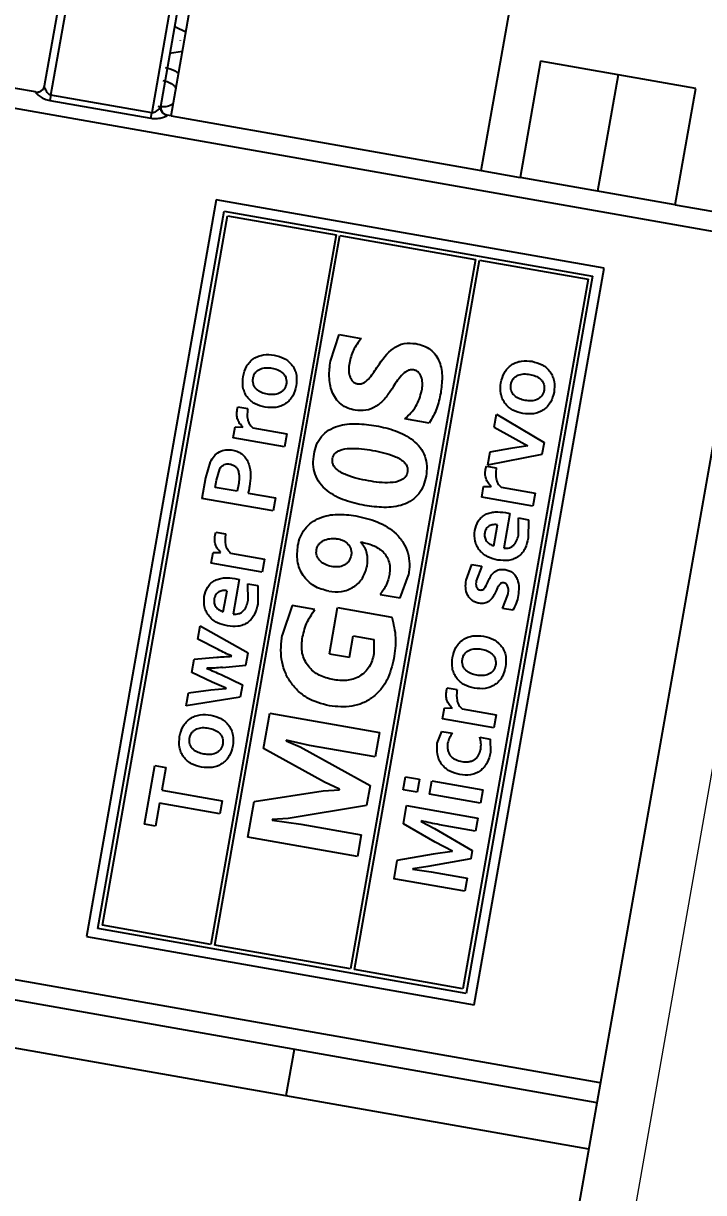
# Model space of a CAD drawing. Header units: millimetres. Extents: x -294 to 2792, y 5 to 1659.
# Drawn here: x 2322.72 to 2340, y 919.92 to 949.62 of the extents above; entities that cross this region are included whole.
import ezdxf

# ---------------------------------------------------------------- set-up
doc = ezdxf.new("R2010")
doc.units = ezdxf.units.MM
doc.layers.get('0').update_dxf_attribs({"lineweight": 18})
doc.styles.get("Standard").update_dxf_attribs({"font": 'txt.shx'})
doc.dimstyles.new('ISO-25', dxfattribs={"dimtxt": 2.5, "dimasz": 2.5, "dimexe": 1.25, "dimexo": 0.625, "dimtad": 1, "dimtxsty": 'Standard', "dimcen": 2.5, "dimdle": 5, "dimadec": 0, "dimazin": 0, "dimtfac": 1, "dimtmove": 0, "dimatfit": 3, "dimfxl": 1, "dimarcsym": 0})

# ---------------------------------------------------------------- blocks, each defined once
blk = doc.blocks.new('*X11')
for points in [[(2253.221, 1111.43), (2254.388, 1111.224), (2254.422, 1114.829)], [(2188.224, 742.813), (2189.391, 742.607), (2188.19, 739.208)]]:
    blk.add_hatch(color=0).paths.add_polyline_path(points, flags=0)
at = {"color": 0, "lineweight": -2}
for p, q in [((2368.147, 1094.776), (2253.437, 1115.003)), ((2253.804, 1111.327), (2221.935, 930.584)), ((2188.807, 742.71), (2220.677, 923.453)), ((2301.915, 719.156), (2187.205, 739.382))]:
    blk.add_line(p, q, dxfattribs=at)
at = {"color": 0, "insert": (2221.306, 927.019), "char_height": 3.5, "width": 23.5, "attachment_point": 5}
blk.add_mtext('381,42', dxfattribs=at)

msp = doc.modelspace()

# ---------------------------------------------------------------- linework, layer by layer
at = {"color": 1}
msp.add_line((2302.9, 718.98), (2362.099, 1054.718), dxfattribs=at)
at = {"color": 7, "linetype": 'Continuous', "lineweight": 25}
for p, q in [((2347.497, 980.12), (2336.384, 917.092)), ((2334.352, 945.883), (2339.735, 976.412)), ((2326.474, 947.272), (2327.516, 953.181)), ((2323.258, 948.035), (2323.997, 952.227)), ((2323.419, 947.8), (2324.194, 952.192)), ((2326.754, 951.741), (2325.98, 947.349)), ((2326.212, 947.514), (2326.951, 951.706)), ((2326.583, 949.53), (2326.85, 949.403)), ((2326.708, 949.179), (2326.709, 949.184)), ((2326.763, 948.909), (2326.432, 948.855)), ((2335.858, 948.663), (2335.337, 945.709)), ((2339.797, 947.969), (2335.858, 948.663)), ((2323.027, 947.88), (2321.451, 948.157)), ((2337.828, 948.316), (2337.307, 945.362)), ((2323.027, 947.88), (2323.026, 947.874)), ((2323.419, 947.8), (2323.395, 947.662)), ((2325.98, 947.349), (2323.419, 947.8)), ((2339.276, 945.014), (2339.797, 947.969)), ((2321.365, 947.665), (2341.159, 944.175)), ((2323.395, 947.662), (2325.955, 947.211)), ((2325.955, 947.211), (2325.98, 947.349)), ((2326.375, 947.284), (2326.375, 947.289)), ((2326.474, 947.272), (2326.375, 947.289)), ((2326.474, 947.272), (2334.352, 945.883)), ((2334.352, 945.883), (2335.337, 945.709)), ((2339.276, 945.014), (2335.337, 945.709)), ((2327.621, 945.14), (2324.322, 926.429)), ((2337.469, 943.404), (2327.621, 945.14)), ((2324.611, 926.632), (2327.824, 944.851)), ((2327.824, 944.851), (2337.18, 943.201)), ((2339.276, 945.014), (2341.246, 944.667)), ((2324.727, 926.713), (2327.905, 944.735)), ((2327.905, 944.735), (2330.663, 944.248)), ((2330.663, 944.248), (2327.485, 926.226)), ((2327.583, 926.209), (2330.761, 944.231)), ((2330.761, 944.231), (2334.208, 943.623)), ((2334.208, 943.623), (2331.03, 925.601)), ((2331.129, 925.584), (2334.306, 943.606)), ((2334.306, 943.606), (2337.064, 943.12)), ((2334.17, 924.692), (2337.469, 943.404)), ((2337.064, 943.12), (2333.886, 925.098)), ((2337.18, 943.201), (2333.967, 924.982)), ((2330.519, 941.038), (2330.744, 941.717)), ((2330.744, 941.717), (2331.301, 941.619)), ((2328.151, 939.803), (2328.171, 939.885)), ((2328.171, 939.885), (2328.421, 939.841)), ((2328.421, 939.841), (2328.416, 939.814)), ((2333.027, 939.465), (2332.412, 939.573)), ((2334.677, 939.368), (2334.735, 939.699)), ((2334.735, 939.699), (2335.947, 938.976)), ((2328.053, 939.095), (2328.101, 939.369)), ((2328.101, 939.369), (2328.293, 939.368)), ((2328.293, 939.368), (2328.294, 939.373)), ((2328.545, 939.35), (2329.41, 939.197)), ((2329.41, 939.197), (2329.352, 938.866)), ((2334.677, 939.368), (2335.15, 939.102)), ((2329.352, 938.866), (2328.053, 939.095)), ((2335.15, 939.102), (2335.536, 938.893)), ((2335.536, 938.893), (2335.535, 938.887)), ((2335.947, 938.976), (2335.893, 938.667)), ((2334.565, 938.731), (2334.506, 938.4)), ((2335.893, 938.667), (2334.506, 938.4)), ((2335.092, 938.822), (2334.565, 938.731)), ((2327.467, 938.482), (2327.349, 938.081)), ((2327.627, 938.022), (2327.709, 938.304)), ((2334.461, 938.293), (2334.481, 938.375)), ((2334.481, 938.375), (2334.731, 938.331)), ((2334.731, 938.331), (2334.726, 938.304)), ((2327.349, 938.081), (2327.256, 937.554)), ((2327.595, 937.836), (2327.627, 938.022)), ((2328.147, 937.739), (2327.595, 937.836)), ((2328.184, 937.901), (2328.147, 937.739)), ((2328.428, 937.689), (2329.123, 937.567)), ((2334.363, 937.585), (2334.411, 937.86)), ((2334.411, 937.86), (2334.603, 937.858)), ((2334.603, 937.858), (2334.604, 937.863)), ((2334.854, 937.84), (2335.72, 937.687)), ((2335.72, 937.687), (2335.662, 937.356)), ((2329.064, 937.236), (2327.256, 937.554)), ((2329.123, 937.567), (2329.064, 937.236)), ((2335.662, 937.356), (2334.363, 937.585)), ((2335.077, 937.17), (2334.922, 936.29)), ((2334.962, 937.195), (2335.077, 937.17)), ((2334.67, 936.349), (2334.764, 936.884)), ((2335.294, 937.059), (2335.55, 937.014)), ((2335.3, 936.648), (2335.294, 937.059)), ((2335.55, 937.014), (2335.545, 936.547)), ((2327.59, 936.619), (2327.609, 936.701)), ((2327.609, 936.701), (2327.859, 936.657)), ((2327.859, 936.657), (2327.855, 936.63)), ((2327.491, 935.911), (2327.54, 936.185)), ((2327.54, 936.185), (2327.732, 936.184)), ((2327.732, 936.184), (2327.733, 936.189)), ((2331.293, 936.437), (2331.299, 936.448)), ((2328.79, 935.682), (2327.491, 935.911)), ((2327.983, 936.166), (2328.849, 936.013)), ((2328.849, 936.013), (2328.79, 935.682)), ((2333.964, 935.475), (2334.108, 935.876)), ((2334.108, 935.876), (2334.368, 935.83)), ((2332.289, 935.028), (2332.505, 935.606)), ((2334.368, 935.83), (2334.224, 935.457)), ((2328.206, 935.496), (2328.051, 934.615)), ((2328.091, 935.52), (2328.206, 935.496)), ((2328.423, 935.385), (2328.678, 935.34)), ((2328.429, 934.974), (2328.423, 935.385)), ((2328.678, 935.34), (2328.674, 934.872)), ((2327.799, 934.675), (2327.893, 935.21)), ((2331.781, 935.117), (2332.289, 935.028)), ((2334.889, 934.761), (2335.029, 935.106)), ((2329.548, 934.832), (2329.292, 934.08)), ((2330.124, 934.73), (2329.548, 934.832)), ((2330.492, 933.608), (2330.699, 934.78)), ((2330.699, 934.78), (2332.078, 934.536)), ((2335.15, 934.715), (2334.889, 934.761)), ((2327.151, 933.98), (2327.21, 934.316)), ((2327.21, 934.316), (2328.429, 933.631)), ((2327.665, 933.716), (2327.151, 933.98)), ((2331.005, 933.518), (2331.101, 934.067)), ((2331.101, 934.067), (2331.625, 933.974)), ((2331.625, 933.974), (2331.624, 933.607)), ((2327.061, 933.468), (2327.631, 933.518)), ((2328.013, 933.544), (2328.013, 933.549)), ((2328.374, 933.318), (2328.429, 933.631)), ((2330.492, 933.608), (2331.005, 933.518)), ((2327.001, 933.132), (2327.061, 933.468)), ((2327.384, 933.239), (2327.383, 933.234)), ((2327.776, 933.261), (2328.374, 933.318)), ((2327.519, 932.887), (2327.001, 933.132)), ((2327.744, 933.079), (2328.286, 932.821)), ((2326.852, 932.282), (2326.911, 932.618)), ((2326.911, 932.618), (2327.484, 932.689)), ((2327.484, 932.689), (2327.869, 932.727)), ((2327.869, 932.732), (2327.519, 932.887)), ((2327.869, 932.727), (2327.869, 932.732)), ((2328.286, 932.821), (2328.231, 932.508)), ((2333.469, 932.664), (2333.488, 932.746)), ((2333.488, 932.746), (2333.738, 932.702)), ((2333.738, 932.702), (2333.733, 932.675)), ((2328.231, 932.508), (2326.852, 932.282)), ((2328.822, 931.204), (2328.981, 932.101)), ((2328.981, 932.101), (2331.763, 931.61)), ((2333.37, 931.956), (2333.418, 932.231)), ((2333.418, 932.231), (2333.611, 932.229)), ((2333.611, 932.229), (2333.611, 932.234)), ((2333.862, 932.211), (2334.727, 932.058)), ((2334.727, 932.058), (2334.669, 931.727)), ((2334.669, 931.727), (2333.37, 931.956)), ((2331.763, 931.61), (2331.653, 930.988)), ((2333.234, 931.334), (2333.35, 931.637)), ((2333.35, 931.637), (2333.621, 931.59)), ((2334.312, 931.489), (2334.579, 931.441)), ((2334.579, 931.441), (2334.584, 931.098)), ((2330.368, 930.348), (2328.822, 931.204)), ((2329.397, 931.41), (2329.394, 931.394)), ((2329.394, 931.394), (2329.747, 931.242)), ((2329.988, 931.281), (2329.397, 931.41)), ((2329.747, 931.242), (2331.525, 930.26)), ((2331.653, 930.988), (2329.988, 931.281)), ((2325.797, 929.282), (2326.06, 930.772)), ((2326.06, 930.772), (2326.34, 930.723)), ((2326.34, 930.723), (2326.238, 930.144)), ((2330.75, 930.167), (2330.368, 930.348)), ((2331.525, 930.26), (2331.435, 929.75)), ((2332.369, 930.154), (2332.428, 930.486)), ((2332.428, 930.486), (2332.784, 930.423)), ((2332.784, 930.423), (2332.726, 930.091)), ((2333.033, 930.046), (2333.092, 930.377)), ((2333.092, 930.377), (2334.391, 930.148)), ((2326.238, 930.144), (2327.766, 929.874)), ((2328.584, 929.853), (2330.333, 930.127)), ((2330.333, 930.127), (2330.748, 930.156)), ((2330.748, 930.156), (2330.75, 930.167)), ((2332.726, 930.091), (2332.369, 930.154)), ((2334.332, 929.816), (2333.033, 930.046)), ((2334.391, 930.148), (2334.332, 929.816)), ((2326.18, 929.813), (2326.077, 929.232)), ((2327.708, 929.543), (2326.18, 929.813)), ((2327.766, 929.874), (2327.708, 929.543)), ((2328.425, 928.952), (2328.584, 929.853)), ((2331.435, 929.75), (2329.446, 929.42)), ((2332.374, 929.287), (2332.456, 929.753)), ((2332.456, 929.753), (2334.265, 929.434)), ((2329.043, 929.402), (2329.04, 929.385)), ((2329.04, 929.385), (2329.766, 929.282)), ((2329.446, 929.42), (2329.043, 929.402)), ((2332.825, 929.363), (2332.823, 929.351)), ((2332.823, 929.351), (2333.164, 929.168)), ((2334.265, 929.434), (2334.206, 929.103)), ((2326.077, 929.232), (2325.797, 929.282)), ((2329.766, 929.282), (2331.304, 929.011)), ((2333.184, 928.821), (2332.374, 929.287)), ((2333.164, 929.168), (2334.12, 928.612)), ((2334.206, 929.103), (2333.29, 929.265)), ((2331.208, 928.462), (2328.425, 928.952)), ((2331.304, 929.011), (2331.208, 928.462)), ((2333.616, 928.593), (2333.184, 928.821)), ((2333.126, 928.519), (2332.21, 928.358)), ((2333.615, 928.585), (2333.126, 928.519)), ((2333.615, 928.585), (2333.616, 928.593)), ((2334.12, 928.612), (2334.082, 928.398)), ((2332.21, 928.358), (2332.128, 927.894)), ((2332.994, 928.202), (2332.61, 928.146)), ((2334.082, 928.398), (2332.994, 928.202)), ((2333.937, 927.575), (2332.128, 927.894)), ((2332.61, 928.146), (2332.608, 928.134)), ((2332.608, 928.134), (2333.078, 928.068)), ((2333.078, 928.068), (2333.995, 927.906)), ((2333.995, 927.906), (2333.937, 927.575)), ((2327.485, 926.226), (2324.727, 926.713)), ((2324.322, 926.429), (2334.17, 924.692)), ((2333.967, 924.982), (2324.611, 926.632)), ((2337.374, 922.706), (2317.579, 926.196)), ((2331.03, 925.601), (2327.583, 926.209)), ((2333.886, 925.098), (2331.129, 925.584)), ((2322.416, 924.835), (2337.287, 922.213)), ((2322.306, 923.636), (2337.078, 921.032)), ((2329.397, 922.386), (2329.605, 923.568))]:
    msp.add_line(p, q, dxfattribs=at)
for centre, radius, start, end in [((2323.062, 948.07), 0.199, 259.7062, 349.7031), ((2323.062, 948.076), 0.2, 260, 350), ((2326.41, 947.486), 0.2, 170, 260)]:
    msp.add_arc(centre, radius, start, end, dxfattribs=at)
for points, knots in [([(2326.32, 948.503), (2326.409, 948.482), (2326.534, 948.452), (2326.635, 948.376), (2326.665, 948.354)], [0, 0, 0, 0, 0.2697786, 0.3796436, 0.3796436, 0.3796436, 0.3796436]), ([(2326.261, 948.172), (2326.311, 948.161), (2326.411, 948.138), (2326.52, 948.069), (2326.578, 948.004), (2326.592, 947.972), (2326.596, 947.963)], [0, 0, 0, 0, 0.1528585, 0.3052826, 0.3817071, 0.4097056, 0.4097056, 0.4097056, 0.4097056]), ([(2323.026, 947.874), (2323.028, 947.87), (2323.03, 947.861), (2323.068, 947.823), (2323.143, 947.766), (2323.258, 947.698), (2323.349, 947.674), (2323.395, 947.662)], [0, 0, 0, 0, 0.0522942, 0.108825, 0.2172698, 0.3258695, 0.434475, 0.434475, 0.434475, 0.434475]), ([(2323.419, 947.8), (2323.413, 947.802), (2323.399, 947.805), (2323.371, 947.82), (2323.331, 947.858), (2323.293, 947.922), (2323.269, 947.98), (2323.257, 948.018), (2323.257, 948.03), (2323.258, 948.035)], [0, 0, 0, 0, 0.016048, 0.0335948, 0.0750748, 0.1498394, 0.2244737, 0.2645572, 0.2994121, 0.2994121, 0.2994121, 0.2994121]), ([(2326.212, 947.514), (2326.21, 947.509), (2326.206, 947.498), (2326.183, 947.467), (2326.14, 947.42), (2326.083, 947.373), (2326.032, 947.351), (2326.001, 947.346), (2325.986, 947.348), (2325.98, 947.349)], [0, 0, 0, 0, 0.0348094, 0.0748166, 0.1495201, 0.2241952, 0.2657673, 0.283343, 0.2994106, 0.2994106, 0.2994106, 0.2994106]), ([(2326.531, 947.593), (2326.524, 947.587), (2326.501, 947.561), (2326.424, 947.52), (2326.297, 947.491), (2326.196, 947.504), (2326.145, 947.51)], [0, 0, 0, 0, 0.0275355, 0.1042855, 0.2571295, 0.4104851, 0.4104851, 0.4104851, 0.4104851]), ([(2326.375, 947.284), (2326.35, 947.291), (2326.313, 947.302), (2326.271, 947.334), (2326.244, 947.365), (2326.224, 947.401), (2326.208, 947.45), (2326.21, 947.489), (2326.212, 947.514)], [0, 0, 0, 0, 0.0746881, 0.1148941, 0.1559532, 0.1970124, 0.2372183, 0.3119065, 0.3119065, 0.3119065, 0.3119065]), ([(2325.955, 947.211), (2326.002, 947.206), (2326.096, 947.197), (2326.227, 947.222), (2326.317, 947.251), (2326.366, 947.273), (2326.372, 947.28), (2326.375, 947.284)], [0, 0, 0, 0, 0.1087353, 0.2172717, 0.3254804, 0.3821118, 0.4344729, 0.4344729, 0.4344729, 0.4344729]), ([(2331.301, 941.619), (2331.229, 941.524), (2331.085, 941.334), (2331.029, 941.103), (2331, 940.987)], [0, 0, 0, 0, 0.35324, 0.706964, 0.706964, 0.706964, 0.706964]), ([(2331.724, 940.914), (2331.84, 941.083), (2331.985, 941.293), (2332.246, 941.448), (2332.439, 941.511), (2332.591, 941.496), (2332.692, 941.487)], [0, 0, 0, 0, 0.602084, 0.753316, 0.904491, 1.205554, 1.205554, 1.205554, 1.205554]), ([(2332.692, 941.487), (2332.757, 941.472), (2332.886, 941.443), (2333.062, 941.344), (2333.2, 941.199), (2333.325, 940.963), (2333.373, 940.627), (2333.338, 940.365), (2333.321, 940.234)], [0, 0, 0, 0, 0.198854, 0.397387, 0.595964, 0.794609, 1.190773, 1.588431, 1.588431, 1.588431, 1.588431]), ([(2328.301, 940.652), (2328.324, 940.74), (2328.358, 940.873), (2328.466, 941.02), (2328.569, 941.11), (2328.69, 941.172), (2328.867, 941.218), (2329.003, 941.205), (2329.093, 941.196)], [0, 0, 0, 0, 0.270431, 0.406082, 0.541651, 0.677287, 0.812969, 1.083544, 1.083544, 1.083544, 1.083544]), ([(2329.093, 941.196), (2329.181, 941.174), (2329.313, 941.14), (2329.462, 941.036), (2329.555, 940.936), (2329.621, 940.817), (2329.673, 940.643), (2329.66, 940.507), (2329.652, 940.416)], [0, 0, 0, 0, 0.269722, 0.405, 0.540246, 0.675458, 0.810714, 1.080291, 1.080291, 1.080291, 1.080291]), ([(2331.146, 939.797), (2331.082, 939.811), (2330.954, 939.84), (2330.784, 939.943), (2330.649, 940.088), (2330.527, 940.32), (2330.471, 940.649), (2330.503, 940.908), (2330.519, 941.038)], [0, 0, 0, 0, 0.196, 0.391697, 0.587967, 0.783281, 1.173949, 1.565789, 1.565789, 1.565789, 1.565789]), ([(2331, 940.987), (2330.993, 940.935), (2330.979, 940.832), (2330.993, 940.699), (2331.03, 940.6), (2331.075, 940.535), (2331.135, 940.485), (2331.185, 940.472), (2331.21, 940.465)], [0, 0, 0, 0, 0.1563113, 0.3124878, 0.3955248, 0.4716534, 0.5473208, 0.6247282, 0.6247282, 0.6247282, 0.6247282]), ([(2334.849, 940.492), (2334.872, 940.581), (2334.906, 940.713), (2335.014, 940.86), (2335.116, 940.95), (2335.238, 941.013), (2335.414, 941.059), (2335.55, 941.046), (2335.641, 941.037)], [0, 0, 0, 0, 0.270431, 0.406082, 0.541651, 0.677287, 0.812969, 1.083544, 1.083544, 1.083544, 1.083544]), ([(2335.641, 941.037), (2335.729, 941.014), (2335.861, 940.98), (2336.01, 940.876), (2336.102, 940.776), (2336.168, 940.657), (2336.221, 940.483), (2336.208, 940.347), (2336.199, 940.257)], [0, 0, 0, 0, 0.269722, 0.405, 0.540246, 0.675458, 0.810714, 1.080291, 1.080291, 1.080291, 1.080291]), ([(2328.86, 939.872), (2328.772, 939.894), (2328.64, 939.928), (2328.491, 940.032), (2328.398, 940.132), (2328.333, 940.251), (2328.28, 940.426), (2328.293, 940.561), (2328.301, 940.652)], [0, 0, 0, 0, 0.269684, 0.404942, 0.540152, 0.675313, 0.810525, 1.080058, 1.080058, 1.080058, 1.080058]), ([(2328.556, 940.607), (2328.562, 940.632), (2328.574, 940.683), (2328.612, 940.75), (2328.666, 940.805), (2328.754, 940.857), (2328.882, 940.884), (2328.984, 940.872), (2329.035, 940.865)], [0, 0, 0, 0, 0.0777616, 0.1548802, 0.2297513, 0.3068466, 0.4598468, 0.61326, 0.61326, 0.61326, 0.61326]), ([(2329.035, 940.865), (2329.084, 940.854), (2329.184, 940.831), (2329.295, 940.762), (2329.36, 940.683), (2329.393, 940.613), (2329.403, 940.55), (2329.403, 940.499), (2329.399, 940.474), (2329.397, 940.461)], [0, 0, 0, 0, 0.1528106, 0.305187, 0.3815876, 0.4579511, 0.5343376, 0.5726266, 0.6109076, 0.6109076, 0.6109076, 0.6109076]), ([(2331.21, 940.465), (2331.24, 940.462), (2331.301, 940.458), (2331.411, 940.512), (2331.519, 940.618), (2331.626, 940.763), (2331.691, 940.864), (2331.724, 940.914)], [0, 0, 0, 0, 0.0896216, 0.1793986, 0.3591689, 0.5393951, 0.7196884, 0.7196884, 0.7196884, 0.7196884]), ([(2332.632, 940.818), (2332.598, 940.82), (2332.529, 940.824), (2332.404, 940.761), (2332.238, 940.588), (2332.13, 940.415), (2332.058, 940.299)], [0, 0, 0, 0, 0.1015201, 0.2033243, 0.4069379, 0.8154477, 0.8154477, 0.8154477, 0.8154477]), ([(2332.841, 940.292), (2332.848, 940.345), (2332.863, 940.449), (2332.85, 940.583), (2332.815, 940.682), (2332.771, 940.748), (2332.709, 940.797), (2332.658, 940.811), (2332.632, 940.818)], [0, 0, 0, 0, 0.1604772, 0.3152792, 0.3987704, 0.4728497, 0.5516295, 0.6304668, 0.6304668, 0.6304668, 0.6304668]), ([(2335.104, 940.447), (2335.11, 940.473), (2335.122, 940.523), (2335.16, 940.591), (2335.213, 940.646), (2335.302, 940.697), (2335.43, 940.725), (2335.532, 940.712), (2335.583, 940.706)], [0, 0, 0, 0, 0.0777616, 0.1548802, 0.2297513, 0.3068466, 0.4598468, 0.61326, 0.61326, 0.61326, 0.61326]), ([(2335.583, 940.706), (2335.632, 940.694), (2335.732, 940.672), (2335.843, 940.603), (2335.908, 940.524), (2335.941, 940.454), (2335.951, 940.39), (2335.95, 940.339), (2335.947, 940.314), (2335.945, 940.302)], [0, 0, 0, 0, 0.1528106, 0.305187, 0.3815876, 0.4579511, 0.5343376, 0.5726266, 0.6109076, 0.6109076, 0.6109076, 0.6109076]), ([(2328.918, 940.203), (2328.868, 940.214), (2328.769, 940.237), (2328.658, 940.306), (2328.592, 940.385), (2328.56, 940.455), (2328.547, 940.53), (2328.553, 940.581), (2328.556, 940.607)], [0, 0, 0, 0, 0.1528706, 0.3053126, 0.3830094, 0.4572197, 0.5339256, 0.611022, 0.611022, 0.611022, 0.611022]), ([(2329.652, 940.416), (2329.629, 940.328), (2329.595, 940.195), (2329.487, 940.048), (2329.385, 939.959), (2329.263, 939.897), (2329.087, 939.849), (2328.95, 939.863), (2328.86, 939.872)], [0, 0, 0, 0, 0.270552, 0.406236, 0.541887, 0.675317, 0.813311, 1.083994, 1.083994, 1.083994, 1.083994]), ([(2329.397, 940.461), (2329.391, 940.436), (2329.379, 940.386), (2329.341, 940.319), (2329.287, 940.264), (2329.198, 940.211), (2329.07, 940.184), (2328.969, 940.197), (2328.918, 940.203)], [0, 0, 0, 0, 0.0768386, 0.1531821, 0.229784, 0.306513, 0.4593152, 0.6126288, 0.6126288, 0.6126288, 0.6126288]), ([(2335.407, 939.712), (2335.319, 939.735), (2335.188, 939.769), (2335.039, 939.873), (2334.946, 939.973), (2334.88, 940.092), (2334.828, 940.266), (2334.84, 940.402), (2334.849, 940.492)], [0, 0, 0, 0, 0.269684, 0.404942, 0.540152, 0.675313, 0.810525, 1.080058, 1.080058, 1.080058, 1.080058]), ([(2335.466, 940.043), (2335.416, 940.055), (2335.317, 940.077), (2335.205, 940.147), (2335.14, 940.225), (2335.108, 940.295), (2335.095, 940.371), (2335.101, 940.422), (2335.104, 940.447)], [0, 0, 0, 0, 0.1528706, 0.3053126, 0.3830094, 0.4572197, 0.5339256, 0.611022, 0.611022, 0.611022, 0.611022]), ([(2332.058, 940.299), (2332.005, 940.223), (2331.899, 940.07), (2331.69, 939.883), (2331.425, 939.771), (2331.239, 939.788), (2331.146, 939.797)], [0, 0, 0, 0, 0.278975, 0.55747, 0.834976, 1.112795, 1.112795, 1.112795, 1.112795]), ([(2332.412, 939.573), (2332.516, 939.674), (2332.724, 939.875), (2332.802, 940.153), (2332.841, 940.292)], [0, 0, 0, 0, 0.4262285, 0.8522961, 0.8522961, 0.8522961, 0.8522961]), ([(2333.321, 940.234), (2333.293, 940.097), (2333.238, 939.825), (2333.097, 939.585), (2333.027, 939.465)], [0, 0, 0, 0, 0.4151212, 0.8292067, 0.8292067, 0.8292067, 0.8292067]), ([(2336.199, 940.257), (2336.177, 940.168), (2336.143, 940.036), (2336.035, 939.889), (2335.933, 939.799), (2335.811, 939.737), (2335.635, 939.689), (2335.498, 939.703), (2335.407, 939.712)], [0, 0, 0, 0, 0.270552, 0.406236, 0.541887, 0.675317, 0.813311, 1.083994, 1.083994, 1.083994, 1.083994]), ([(2335.945, 940.302), (2335.939, 940.277), (2335.927, 940.227), (2335.889, 940.16), (2335.834, 940.104), (2335.746, 940.052), (2335.618, 940.024), (2335.517, 940.037), (2335.466, 940.043)], [0, 0, 0, 0, 0.0768386, 0.1531821, 0.229784, 0.306513, 0.4593152, 0.6126288, 0.6126288, 0.6126288, 0.6126288]), ([(2328.294, 939.373), (2328.266, 939.401), (2328.209, 939.456), (2328.157, 939.566), (2328.141, 939.664), (2328.143, 939.744), (2328.148, 939.783), (2328.151, 939.803)], [0, 0, 0, 0, 0.1188701, 0.2377572, 0.3565915, 0.4161468, 0.4757364, 0.4757364, 0.4757364, 0.4757364]), ([(2328.416, 939.814), (2328.408, 939.729), (2328.397, 939.603), (2328.456, 939.44), (2328.515, 939.38), (2328.545, 939.35)], [0, 0, 0, 0, 0.2517345, 0.3779555, 0.5041375, 0.5041375, 0.5041375, 0.5041375]), ([(2330.103, 938.68), (2330.121, 938.761), (2330.158, 938.921), (2330.285, 939.134), (2330.472, 939.299), (2330.776, 939.431), (2331.194, 939.47), (2331.519, 939.423), (2331.681, 939.4)], [0, 0, 0, 0, 0.246424, 0.492535, 0.729627, 0.984625, 1.476323, 1.969436, 1.969436, 1.969436, 1.969436]), ([(2331.681, 939.4), (2331.847, 939.365), (2332.178, 939.294), (2332.563, 939.095), (2332.805, 938.854), (2332.929, 938.629), (2332.979, 938.376), (2332.959, 938.207), (2332.949, 938.123)], [0, 0, 0, 0, 0.509132, 1.016722, 1.273591, 1.525174, 1.77926, 2.033679, 2.033679, 2.033679, 2.033679]), ([(2335.535, 938.887), (2335.461, 938.878), (2335.313, 938.859), (2335.165, 938.834), (2335.092, 938.822)], [0, 0, 0, 0, 0.2239314, 0.4478633, 0.4478633, 0.4478633, 0.4478633]), ([(2327.467, 938.482), (2327.497, 938.532), (2327.556, 938.633), (2327.694, 938.746), (2327.865, 938.802), (2327.981, 938.789), (2328.039, 938.782)], [0, 0, 0, 0, 0.1749183, 0.3494545, 0.523729, 0.6985258, 0.6985258, 0.6985258, 0.6985258]), ([(2328.039, 938.782), (2328.086, 938.771), (2328.179, 938.748), (2328.3, 938.668), (2328.392, 938.557), (2328.47, 938.382), (2328.504, 938.142), (2328.478, 937.954), (2328.465, 937.859)], [0, 0, 0, 0, 0.142845, 0.285566, 0.428289, 0.571167, 0.856349, 1.142247, 1.142247, 1.142247, 1.142247]), ([(2331.39, 937.375), (2331.221, 937.412), (2330.883, 937.484), (2330.49, 937.684), (2330.245, 937.932), (2330.12, 938.163), (2330.072, 938.422), (2330.093, 938.594), (2330.103, 938.68)], [0, 0, 0, 0, 0.519445, 1.03732, 1.296806, 1.556045, 1.81536, 2.07496, 2.07496, 2.07496, 2.07496]), ([(2331.485, 938), (2331.293, 938.039), (2331.005, 938.097), (2330.715, 938.249), (2330.618, 938.36), (2330.583, 938.425), (2330.566, 938.497), (2330.572, 938.546), (2330.574, 938.57)], [0, 0, 0, 0, 0.587884, 0.880844, 0.957738, 1.02796, 1.10147, 1.174986, 1.174986, 1.174986, 1.174986]), ([(2330.574, 938.57), (2330.58, 938.593), (2330.591, 938.639), (2330.632, 938.698), (2330.686, 938.744), (2330.813, 938.808), (2331.126, 938.846), (2331.405, 938.803), (2331.592, 938.774)], [0, 0, 0, 0, 0.070731, 0.141559, 0.209553, 0.283306, 0.565646, 1.132182, 1.132182, 1.132182, 1.132182]), ([(2331.592, 938.774), (2331.777, 938.737), (2332.056, 938.681), (2332.337, 938.537), (2332.432, 938.43), (2332.467, 938.368), (2332.484, 938.298), (2332.479, 938.25), (2332.476, 938.227)], [0, 0, 0, 0, 0.568986, 0.852575, 0.924772, 0.994896, 1.065993, 1.137174, 1.137174, 1.137174, 1.137174]), ([(2327.709, 938.304), (2327.723, 938.326), (2327.751, 938.37), (2327.815, 938.417), (2327.892, 938.435), (2327.943, 938.43), (2327.969, 938.427)], [0, 0, 0, 0, 0.0774904, 0.1547061, 0.2320394, 0.3094952, 0.3094952, 0.3094952, 0.3094952]), ([(2327.969, 938.427), (2327.995, 938.42), (2328.047, 938.408), (2328.115, 938.364), (2328.164, 938.299), (2328.199, 938.197), (2328.208, 938.06), (2328.192, 937.954), (2328.184, 937.901)], [0, 0, 0, 0, 0.0804072, 0.1606957, 0.2355778, 0.3213855, 0.48206, 0.6430921, 0.6430921, 0.6430921, 0.6430921]), ([(2334.604, 937.863), (2334.576, 937.891), (2334.519, 937.947), (2334.467, 938.056), (2334.45, 938.155), (2334.452, 938.234), (2334.458, 938.273), (2334.461, 938.293)], [0, 0, 0, 0, 0.1188701, 0.2377572, 0.3565915, 0.4161468, 0.4757364, 0.4757364, 0.4757364, 0.4757364]), ([(2334.726, 938.304), (2334.718, 938.22), (2334.706, 938.093), (2334.765, 937.931), (2334.825, 937.87), (2334.854, 937.84)], [0, 0, 0, 0, 0.2517345, 0.3779555, 0.5041375, 0.5041375, 0.5041375, 0.5041375]), ([(2332.949, 938.123), (2332.931, 938.043), (2332.894, 937.882), (2332.774, 937.666), (2332.593, 937.495), (2332.294, 937.353), (2331.876, 937.307), (2331.552, 937.352), (2331.39, 937.375)], [0, 0, 0, 0, 0.246109, 0.491917, 0.731065, 0.983356, 1.474141, 1.966567, 1.966567, 1.966567, 1.966567]), ([(2332.476, 938.227), (2332.471, 938.204), (2332.461, 938.158), (2332.423, 938.099), (2332.373, 938.05), (2332.252, 937.978), (2331.944, 937.931), (2331.669, 937.972), (2331.485, 938)], [0, 0, 0, 0, 0.069857, 0.139729, 0.207383, 0.279483, 0.557649, 1.116175, 1.116175, 1.116175, 1.116175]), ([(2328.465, 937.859), (2328.462, 937.84), (2328.456, 937.812), (2328.446, 937.755), (2328.436, 937.717), (2328.428, 937.689)], [0, 0, 0, 0, 0.0578655, 0.0869981, 0.1739879, 0.1739879, 0.1739879, 0.1739879]), ([(2329.693, 936.356), (2329.711, 936.432), (2329.746, 936.584), (2329.866, 936.787), (2330.035, 936.951), (2330.308, 937.102), (2330.699, 937.174), (2331.007, 937.134), (2331.161, 937.114)], [0, 0, 0, 0, 0.233021, 0.46582, 0.698554, 0.931465, 1.395963, 1.861837, 1.861837, 1.861837, 1.861837]), ([(2331.161, 937.114), (2331.347, 937.072), (2331.717, 936.988), (2332.135, 936.734), (2332.378, 936.438), (2332.494, 936.174), (2332.54, 935.89), (2332.517, 935.701), (2332.505, 935.606)], [0, 0, 0, 0, 0.570746, 1.139526, 1.427282, 1.710134, 1.995412, 2.280954, 2.280954, 2.280954, 2.280954]), ([(2334.187, 936.736), (2334.208, 936.82), (2334.241, 936.945), (2334.352, 937.078), (2334.456, 937.151), (2334.577, 937.196), (2334.747, 937.222), (2334.877, 937.206), (2334.962, 937.195)], [0, 0, 0, 0, 0.255389, 0.382861, 0.511633, 0.633674, 0.768183, 1.024471, 1.024471, 1.024471, 1.024471]), ([(2334.764, 936.884), (2334.728, 936.888), (2334.657, 936.895), (2334.568, 936.867), (2334.51, 936.824), (2334.475, 936.783), (2334.455, 936.742), (2334.444, 936.707), (2334.441, 936.69), (2334.439, 936.681)], [0, 0, 0, 0, 0.1077429, 0.215231, 0.2679599, 0.3232258, 0.377152, 0.4041535, 0.4311761, 0.4311761, 0.4311761, 0.4311761]), ([(2327.733, 936.189), (2327.704, 936.217), (2327.647, 936.272), (2327.596, 936.382), (2327.579, 936.48), (2327.581, 936.56), (2327.587, 936.599), (2327.59, 936.619)], [0, 0, 0, 0, 0.1188701, 0.2377572, 0.3565915, 0.4161468, 0.4757364, 0.4757364, 0.4757364, 0.4757364]), ([(2327.855, 936.63), (2327.847, 936.545), (2327.835, 936.419), (2327.894, 936.256), (2327.954, 936.196), (2327.983, 936.166)], [0, 0, 0, 0, 0.2517345, 0.3779555, 0.5041375, 0.5041375, 0.5041375, 0.5041375]), ([(2330.166, 936.253), (2330.173, 936.281), (2330.187, 936.336), (2330.237, 936.407), (2330.302, 936.463), (2330.404, 936.516), (2330.519, 936.537), (2330.634, 936.538), (2330.69, 936.53), (2330.719, 936.526)], [0, 0, 0, 0, 0.0856054, 0.1712233, 0.254781, 0.3426471, 0.5139095, 0.5997046, 0.6856051, 0.6856051, 0.6856051, 0.6856051]), ([(2330.719, 936.526), (2330.767, 936.513), (2330.862, 936.489), (2330.961, 936.408), (2331.017, 936.327), (2331.044, 936.258), (2331.053, 936.197), (2331.052, 936.148), (2331.049, 936.123), (2331.047, 936.111)], [0, 0, 0, 0, 0.1473872, 0.2945828, 0.3693112, 0.4424135, 0.5162158, 0.5531712, 0.5901318, 0.5901318, 0.5901318, 0.5901318]), ([(2334.773, 935.99), (2334.686, 936.01), (2334.555, 936.041), (2334.405, 936.139), (2334.308, 936.231), (2334.235, 936.344), (2334.172, 936.512), (2334.181, 936.647), (2334.187, 936.736)], [0, 0, 0, 0, 0.266076, 0.399432, 0.532699, 0.665956, 0.799194, 1.064399, 1.064399, 1.064399, 1.064399]), ([(2334.439, 936.681), (2334.436, 936.643), (2334.432, 936.587), (2334.456, 936.516), (2334.494, 936.453), (2334.565, 936.388), (2334.635, 936.362), (2334.67, 936.349)], [0, 0, 0, 0, 0.1109165, 0.166747, 0.222554, 0.3336922, 0.445139, 0.445139, 0.445139, 0.445139]), ([(2335.545, 936.547), (2335.524, 936.458), (2335.492, 936.325), (2335.395, 936.171), (2335.296, 936.076), (2335.175, 936.012), (2334.999, 935.964), (2334.863, 935.979), (2334.773, 935.99)], [0, 0, 0, 0, 0.271003, 0.406661, 0.542248, 0.677862, 0.813564, 1.084244, 1.084244, 1.084244, 1.084244]), ([(2334.922, 936.29), (2334.971, 936.289), (2335.045, 936.289), (2335.134, 936.333), (2335.207, 936.397), (2335.269, 936.506), (2335.29, 936.6), (2335.3, 936.648)], [0, 0, 0, 0, 0.1453472, 0.2182668, 0.2913567, 0.4369398, 0.5831243, 0.5831243, 0.5831243, 0.5831243]), ([(2330.476, 935.196), (2330.348, 935.231), (2330.156, 935.283), (2329.948, 935.446), (2329.821, 935.596), (2329.731, 935.772), (2329.662, 936.027), (2329.681, 936.225), (2329.693, 936.356)], [0, 0, 0, 0, 0.391708, 0.589225, 0.784971, 0.978374, 1.178224, 1.570336, 1.570336, 1.570336, 1.570336]), ([(2330.547, 935.825), (2330.496, 935.838), (2330.392, 935.863), (2330.279, 935.94), (2330.21, 936.023), (2330.175, 936.096), (2330.157, 936.174), (2330.163, 936.227), (2330.166, 936.253)], [0, 0, 0, 0, 0.1595903, 0.3189869, 0.4001673, 0.4806519, 0.558936, 0.6384054, 0.6384054, 0.6384054, 0.6384054]), ([(2331.451, 935.834), (2331.461, 935.943), (2331.477, 936.107), (2331.406, 936.286), (2331.348, 936.377), (2331.311, 936.417), (2331.293, 936.437)], [0, 0, 0, 0, 0.3231695, 0.4854013, 0.566707, 0.6480086, 0.6480086, 0.6480086, 0.6480086]), ([(2331.299, 936.448), (2331.4, 936.425), (2331.601, 936.379), (2331.828, 936.24), (2331.955, 936.076), (2332.017, 935.932), (2332.032, 935.802), (2332.029, 935.699), (2332.021, 935.648), (2332.017, 935.622)], [0, 0, 0, 0, 0.310197, 0.619103, 0.774159, 0.929186, 1.084245, 1.161932, 1.239622, 1.239622, 1.239622, 1.239622]), ([(2331.047, 936.111), (2331.032, 936.058), (2331.01, 935.979), (2330.935, 935.899), (2330.844, 935.839), (2330.709, 935.806), (2330.601, 935.819), (2330.547, 935.825)], [0, 0, 0, 0, 0.1618169, 0.2431715, 0.3244475, 0.486474, 0.6488327, 0.6488327, 0.6488327, 0.6488327]), ([(2330.476, 935.196), (2330.585, 935.186), (2330.802, 935.167), (2331.065, 935.266), (2331.234, 935.402), (2331.376, 935.57), (2331.421, 935.729), (2331.451, 935.834)], [0, 0, 0, 0, 0.325301, 0.650138, 0.812265, 0.976289, 1.301057, 1.301057, 1.301057, 1.301057]), ([(2332.017, 935.622), (2331.996, 935.529), (2331.954, 935.344), (2331.839, 935.193), (2331.781, 935.117)], [0, 0, 0, 0, 0.2824385, 0.5643875, 0.5643875, 0.5643875, 0.5643875]), ([(2334.528, 935.452), (2334.548, 935.496), (2334.588, 935.583), (2334.664, 935.68), (2334.748, 935.729), (2334.84, 935.76), (2334.912, 935.752), (2334.961, 935.746)], [0, 0, 0, 0, 0.1446267, 0.2885942, 0.36077, 0.4329876, 0.5769115, 0.5769115, 0.5769115, 0.5769115]), ([(2334.961, 935.746), (2334.995, 935.739), (2335.062, 935.723), (2335.151, 935.669), (2335.222, 935.592), (2335.286, 935.468), (2335.314, 935.294), (2335.297, 935.157), (2335.288, 935.088)], [0, 0, 0, 0, 0.1036083, 0.2070918, 0.3079374, 0.4141462, 0.6207064, 0.8278705, 0.8278705, 0.8278705, 0.8278705]), ([(2327.315, 935.062), (2327.337, 935.145), (2327.37, 935.27), (2327.48, 935.404), (2327.585, 935.477), (2327.706, 935.521), (2327.876, 935.548), (2328.006, 935.531), (2328.091, 935.52)], [0, 0, 0, 0, 0.255389, 0.382861, 0.511633, 0.633674, 0.768183, 1.024471, 1.024471, 1.024471, 1.024471]), ([(2334.294, 934.892), (2334.263, 934.899), (2334.202, 934.913), (2334.118, 934.959), (2334.05, 935.025), (2333.983, 935.131), (2333.944, 935.287), (2333.958, 935.412), (2333.964, 935.475)], [0, 0, 0, 0, 0.0941449, 0.1881663, 0.2826886, 0.3762889, 0.5620173, 0.7518034, 0.7518034, 0.7518034, 0.7518034]), ([(2334.224, 935.457), (2334.22, 935.434), (2334.214, 935.389), (2334.219, 935.33), (2334.235, 935.287), (2334.255, 935.259), (2334.283, 935.239), (2334.305, 935.233), (2334.316, 935.23)], [0, 0, 0, 0, 0.0685963, 0.1370868, 0.1732627, 0.2056459, 0.2399259, 0.2741796, 0.2741796, 0.2741796, 0.2741796]), ([(2334.316, 935.23), (2334.33, 935.228), (2334.358, 935.225), (2334.397, 935.24), (2334.429, 935.267), (2334.478, 935.335), (2334.506, 935.401), (2334.528, 935.452)], [0, 0, 0, 0, 0.0417063, 0.0833116, 0.1208227, 0.1669317, 0.3340351, 0.3340351, 0.3340351, 0.3340351]), ([(2334.926, 935.411), (2334.912, 935.413), (2334.89, 935.415), (2334.862, 935.405), (2334.825, 935.382), (2334.766, 935.304), (2334.732, 935.224), (2334.709, 935.171)], [0, 0, 0, 0, 0.0436099, 0.0639058, 0.0873879, 0.1744911, 0.3495057, 0.3495057, 0.3495057, 0.3495057]), ([(2335.029, 935.106), (2335.037, 935.166), (2335.047, 935.242), (2335.023, 935.329), (2335.002, 935.368), (2334.969, 935.4), (2334.941, 935.407), (2334.926, 935.411)], [0, 0, 0, 0, 0.1782163, 0.2256844, 0.2699256, 0.3124864, 0.3568608, 0.3568608, 0.3568608, 0.3568608]), ([(2327.902, 934.315), (2327.815, 934.336), (2327.684, 934.367), (2327.534, 934.465), (2327.437, 934.557), (2327.364, 934.67), (2327.301, 934.838), (2327.31, 934.972), (2327.315, 935.062)], [0, 0, 0, 0, 0.266076, 0.399432, 0.532699, 0.665956, 0.799194, 1.064399, 1.064399, 1.064399, 1.064399]), ([(2327.568, 935.006), (2327.565, 934.969), (2327.561, 934.913), (2327.585, 934.842), (2327.623, 934.778), (2327.694, 934.714), (2327.764, 934.688), (2327.799, 934.675)], [0, 0, 0, 0, 0.1109165, 0.166747, 0.222554, 0.3336922, 0.445139, 0.445139, 0.445139, 0.445139]), ([(2327.893, 935.21), (2327.857, 935.213), (2327.786, 935.22), (2327.697, 935.193), (2327.639, 935.15), (2327.604, 935.108), (2327.584, 935.067), (2327.573, 935.033), (2327.57, 935.015), (2327.568, 935.006)], [0, 0, 0, 0, 0.1077429, 0.215231, 0.2679599, 0.3232258, 0.377152, 0.4041535, 0.4311761, 0.4311761, 0.4311761, 0.4311761]), ([(2334.709, 935.171), (2334.689, 935.13), (2334.649, 935.048), (2334.576, 934.956), (2334.496, 934.909), (2334.409, 934.879), (2334.34, 934.887), (2334.294, 934.892)], [0, 0, 0, 0, 0.1375719, 0.2746727, 0.3433299, 0.4120371, 0.5489435, 0.5489435, 0.5489435, 0.5489435]), ([(2335.288, 935.088), (2335.275, 935.022), (2335.248, 934.891), (2335.183, 934.774), (2335.15, 934.715)], [0, 0, 0, 0, 0.2003104, 0.4003316, 0.4003316, 0.4003316, 0.4003316]), ([(2328.674, 934.872), (2328.653, 934.784), (2328.621, 934.651), (2328.524, 934.497), (2328.425, 934.401), (2328.304, 934.337), (2328.128, 934.289), (2327.992, 934.305), (2327.902, 934.315)], [0, 0, 0, 0, 0.271003, 0.406661, 0.542248, 0.677862, 0.813564, 1.084244, 1.084244, 1.084244, 1.084244]), ([(2328.051, 934.615), (2328.1, 934.615), (2328.174, 934.614), (2328.263, 934.658), (2328.336, 934.723), (2328.398, 934.831), (2328.419, 934.926), (2328.429, 934.974)], [0, 0, 0, 0, 0.1453472, 0.2182668, 0.2913567, 0.4369398, 0.5831243, 0.5831243, 0.5831243, 0.5831243]), ([(2329.803, 933.984), (2329.832, 934.119), (2329.89, 934.389), (2330.046, 934.616), (2330.124, 934.73)], [0, 0, 0, 0, 0.4101107, 0.8194283, 0.8194283, 0.8194283, 0.8194283]), ([(2332.078, 934.536), (2332.121, 934.363), (2332.207, 934.016), (2332.156, 933.662), (2332.131, 933.485)], [0, 0, 0, 0, 0.53093, 1.062983, 1.062983, 1.062983, 1.062983]), ([(2330.493, 932.287), (2330.295, 932.339), (2329.998, 932.417), (2329.677, 932.671), (2329.483, 932.906), (2329.344, 933.178), (2329.239, 933.572), (2329.271, 933.877), (2329.292, 934.08)], [0, 0, 0, 0, 0.605035, 0.908703, 1.212392, 1.515373, 1.819817, 2.425677, 2.425677, 2.425677, 2.425677]), ([(2330.581, 932.951), (2330.462, 932.98), (2330.284, 933.024), (2330.081, 933.16), (2329.954, 933.292), (2329.858, 933.448), (2329.776, 933.679), (2329.793, 933.862), (2329.803, 933.984)], [0, 0, 0, 0, 0.363209, 0.545259, 0.727279, 0.909298, 1.091253, 1.453715, 1.453715, 1.453715, 1.453715]), ([(2333.618, 933.513), (2333.641, 933.601), (2333.675, 933.734), (2333.783, 933.881), (2333.886, 933.971), (2334.007, 934.033), (2334.184, 934.079), (2334.32, 934.066), (2334.41, 934.057)], [0, 0, 0, 0, 0.270431, 0.406082, 0.541651, 0.677287, 0.812969, 1.083544, 1.083544, 1.083544, 1.083544]), ([(2334.41, 934.057), (2334.498, 934.035), (2334.63, 934.001), (2334.779, 933.897), (2334.872, 933.797), (2334.938, 933.678), (2334.99, 933.504), (2334.977, 933.368), (2334.969, 933.277)], [0, 0, 0, 0, 0.269722, 0.405, 0.540246, 0.675458, 0.810714, 1.080291, 1.080291, 1.080291, 1.080291]), ([(2327.631, 933.518), (2327.694, 933.524), (2327.821, 933.535), (2327.949, 933.541), (2328.013, 933.544)], [0, 0, 0, 0, 0.1914479, 0.3828973, 0.3828973, 0.3828973, 0.3828973]), ([(2328.013, 933.549), (2327.955, 933.576), (2327.838, 933.629), (2327.723, 933.687), (2327.665, 933.716)], [0, 0, 0, 0, 0.1930369, 0.3860742, 0.3860742, 0.3860742, 0.3860742]), ([(2331.624, 933.607), (2331.594, 933.493), (2331.55, 933.322), (2331.402, 933.139), (2331.263, 933.032), (2331.102, 932.961), (2330.872, 932.916), (2330.697, 932.937), (2330.581, 932.951)], [0, 0, 0, 0, 0.347798, 0.52238, 0.696966, 0.870759, 1.046207, 1.394978, 1.394978, 1.394978, 1.394978]), ([(2334.177, 932.733), (2334.089, 932.756), (2333.957, 932.789), (2333.808, 932.894), (2333.716, 932.994), (2333.65, 933.113), (2333.597, 933.287), (2333.61, 933.423), (2333.618, 933.513)], [0, 0, 0, 0, 0.269684, 0.404942, 0.540152, 0.675313, 0.810525, 1.080058, 1.080058, 1.080058, 1.080058]), ([(2333.873, 933.468), (2333.879, 933.493), (2333.891, 933.544), (2333.929, 933.611), (2333.983, 933.667), (2334.071, 933.718), (2334.2, 933.745), (2334.301, 933.733), (2334.352, 933.726)], [0, 0, 0, 0, 0.0777616, 0.1548802, 0.2297513, 0.3068466, 0.4598468, 0.61326, 0.61326, 0.61326, 0.61326]), ([(2334.352, 933.726), (2334.402, 933.715), (2334.501, 933.692), (2334.612, 933.623), (2334.677, 933.544), (2334.71, 933.475), (2334.72, 933.411), (2334.72, 933.36), (2334.716, 933.335), (2334.714, 933.322)], [0, 0, 0, 0, 0.1528106, 0.305187, 0.3815876, 0.4579511, 0.5343376, 0.5726266, 0.6109076, 0.6109076, 0.6109076, 0.6109076]), ([(2327.383, 933.234), (2327.444, 933.21), (2327.566, 933.162), (2327.684, 933.106), (2327.744, 933.079)], [0, 0, 0, 0, 0.1964443, 0.3928869, 0.3928869, 0.3928869, 0.3928869]), ([(2327.776, 933.261), (2327.711, 933.256), (2327.58, 933.244), (2327.449, 933.241), (2327.384, 933.239)], [0, 0, 0, 0, 0.1964484, 0.3928945, 0.3928945, 0.3928945, 0.3928945]), ([(2332.131, 933.485), (2332.086, 933.297), (2332.017, 933.016), (2331.804, 932.694), (2331.596, 932.494), (2331.345, 932.348), (2330.974, 932.238), (2330.685, 932.267), (2330.493, 932.287)], [0, 0, 0, 0, 0.573828, 0.861369, 1.148816, 1.43388, 1.723673, 2.296872, 2.296872, 2.296872, 2.296872]), ([(2334.235, 933.064), (2334.185, 933.075), (2334.086, 933.098), (2333.975, 933.167), (2333.909, 933.246), (2333.877, 933.316), (2333.864, 933.392), (2333.87, 933.443), (2333.873, 933.468)], [0, 0, 0, 0, 0.1528706, 0.3053126, 0.3830094, 0.4572197, 0.5339256, 0.611022, 0.611022, 0.611022, 0.611022]), ([(2334.969, 933.277), (2334.946, 933.189), (2334.912, 933.056), (2334.804, 932.909), (2334.702, 932.82), (2334.58, 932.758), (2334.404, 932.71), (2334.267, 932.724), (2334.177, 932.733)], [0, 0, 0, 0, 0.270552, 0.406236, 0.541887, 0.675317, 0.813311, 1.083994, 1.083994, 1.083994, 1.083994]), ([(2334.714, 933.322), (2334.708, 933.297), (2334.696, 933.248), (2334.658, 933.18), (2334.604, 933.125), (2334.516, 933.072), (2334.387, 933.045), (2334.286, 933.058), (2334.235, 933.064)], [0, 0, 0, 0, 0.0768386, 0.1531821, 0.229784, 0.306513, 0.4593152, 0.6126288, 0.6126288, 0.6126288, 0.6126288]), ([(2333.611, 932.234), (2333.583, 932.262), (2333.526, 932.317), (2333.474, 932.427), (2333.458, 932.525), (2333.46, 932.605), (2333.466, 932.644), (2333.469, 932.664)], [0, 0, 0, 0, 0.1188701, 0.2377572, 0.3565915, 0.4161468, 0.4757364, 0.4757364, 0.4757364, 0.4757364]), ([(2333.733, 932.675), (2333.725, 932.59), (2333.714, 932.464), (2333.773, 932.301), (2333.832, 932.241), (2333.862, 932.211)], [0, 0, 0, 0, 0.2517345, 0.3779555, 0.5041375, 0.5041375, 0.5041375, 0.5041375]), ([(2326.689, 931.507), (2326.712, 931.596), (2326.746, 931.728), (2326.854, 931.875), (2326.956, 931.965), (2327.078, 932.028), (2327.254, 932.074), (2327.39, 932.061), (2327.481, 932.052)], [0, 0, 0, 0, 0.270431, 0.406082, 0.541651, 0.677287, 0.812969, 1.083544, 1.083544, 1.083544, 1.083544]), ([(2327.481, 932.052), (2327.569, 932.029), (2327.701, 931.995), (2327.85, 931.891), (2327.942, 931.791), (2328.008, 931.672), (2328.061, 931.498), (2328.048, 931.362), (2328.039, 931.272)], [0, 0, 0, 0, 0.269722, 0.405, 0.540246, 0.675458, 0.810714, 1.080291, 1.080291, 1.080291, 1.080291]), ([(2326.943, 931.463), (2326.949, 931.488), (2326.961, 931.538), (2327, 931.606), (2327.053, 931.661), (2327.142, 931.713), (2327.27, 931.74), (2327.372, 931.727), (2327.422, 931.721)], [0, 0, 0, 0, 0.0777616, 0.1548802, 0.2297513, 0.3068466, 0.4598468, 0.61326, 0.61326, 0.61326, 0.61326]), ([(2327.422, 931.721), (2327.472, 931.709), (2327.571, 931.687), (2327.682, 931.618), (2327.748, 931.539), (2327.781, 931.469), (2327.791, 931.406), (2327.79, 931.355), (2327.786, 931.329), (2327.784, 931.317)], [0, 0, 0, 0, 0.1528106, 0.305187, 0.3815876, 0.4579511, 0.5343376, 0.5726266, 0.6109076, 0.6109076, 0.6109076, 0.6109076]), ([(2327.247, 930.727), (2327.159, 930.75), (2327.027, 930.784), (2326.878, 930.888), (2326.786, 930.988), (2326.72, 931.107), (2326.668, 931.281), (2326.68, 931.417), (2326.689, 931.507)], [0, 0, 0, 0, 0.269684, 0.404942, 0.540152, 0.675313, 0.810525, 1.080058, 1.080058, 1.080058, 1.080058]), ([(2327.306, 931.059), (2327.256, 931.07), (2327.156, 931.093), (2327.045, 931.162), (2326.98, 931.24), (2326.948, 931.31), (2326.935, 931.386), (2326.941, 931.437), (2326.943, 931.463)], [0, 0, 0, 0, 0.1528706, 0.3053126, 0.3830094, 0.4572197, 0.5339256, 0.611022, 0.611022, 0.611022, 0.611022]), ([(2333.621, 931.59), (2333.591, 931.551), (2333.533, 931.475), (2333.509, 931.381), (2333.497, 931.334)], [0, 0, 0, 0, 0.1434074, 0.2865436, 0.2865436, 0.2865436, 0.2865436]), ([(2334.337, 931.182), (2334.342, 931.234), (2334.353, 931.338), (2334.326, 931.438), (2334.312, 931.489)], [0, 0, 0, 0, 0.1549172, 0.3101511, 0.3101511, 0.3101511, 0.3101511]), ([(2328.039, 931.272), (2328.017, 931.183), (2327.983, 931.051), (2327.875, 930.904), (2327.772, 930.814), (2327.651, 930.752), (2327.475, 930.704), (2327.338, 930.718), (2327.247, 930.727)], [0, 0, 0, 0, 0.270552, 0.406236, 0.541887, 0.675317, 0.813311, 1.083994, 1.083994, 1.083994, 1.083994]), ([(2327.784, 931.317), (2327.779, 931.292), (2327.767, 931.242), (2327.728, 931.175), (2327.674, 931.12), (2327.586, 931.067), (2327.458, 931.039), (2327.356, 931.052), (2327.306, 931.059)], [0, 0, 0, 0, 0.0768386, 0.1531821, 0.229784, 0.306513, 0.4593152, 0.6126288, 0.6126288, 0.6126288, 0.6126288]), ([(2333.81, 930.539), (2333.72, 930.561), (2333.585, 930.594), (2333.435, 930.703), (2333.34, 930.804), (2333.272, 930.925), (2333.217, 931.103), (2333.227, 931.241), (2333.234, 931.334)], [0, 0, 0, 0, 0.275204, 0.413231, 0.551183, 0.689132, 0.827092, 1.102104, 1.102104, 1.102104, 1.102104]), ([(2333.497, 931.334), (2333.492, 931.278), (2333.485, 931.194), (2333.52, 931.087), (2333.565, 931.017), (2333.627, 930.96), (2333.723, 930.902), (2333.806, 930.884), (2333.861, 930.871)], [0, 0, 0, 0, 0.166602, 0.2501242, 0.3336714, 0.4146381, 0.500939, 0.6679662, 0.6679662, 0.6679662, 0.6679662]), ([(2333.861, 930.871), (2333.914, 930.866), (2333.995, 930.857), (2334.1, 930.881), (2334.174, 930.914), (2334.236, 930.966), (2334.303, 931.051), (2334.323, 931.13), (2334.337, 931.182)], [0, 0, 0, 0, 0.1604458, 0.2408259, 0.321133, 0.4014404, 0.4818041, 0.6419316, 0.6419316, 0.6419316, 0.6419316]), ([(2334.584, 931.098), (2334.562, 931.01), (2334.529, 930.879), (2334.427, 930.728), (2334.33, 930.634), (2334.211, 930.568), (2334.036, 930.515), (2333.901, 930.529), (2333.81, 930.539)], [0, 0, 0, 0, 0.269595, 0.404696, 0.53977, 0.674802, 0.809931, 1.079314, 1.079314, 1.079314, 1.079314]), ([(2333.29, 929.265), (2333.212, 929.28), (2333.056, 929.309), (2332.902, 929.345), (2332.825, 929.363)], [0, 0, 0, 0, 0.2375953, 0.475196, 0.475196, 0.475196, 0.475196])]:
    msp.add_open_spline(points, degree=3, knots=knots, dxfattribs=at)

# ---------------------------------------------------------------- dimensions: what is measured, and where the dimension line sits
at = {"color": 1}
dim = msp.add_linear_dim(base=(2254.422, 1114.829), p1=(2302.899, 718.982), p2=(2369.131, 1094.603), angle=80, dimstyle='ISO-25', override={"dimtxt": 3.5, "dimasz": 3.556, "dimexe": 1, "dimexo": 1, "dimgap": 1.524, "dimtih": 1, "dimtoh": 1, "dimzin": 0, "dimsah": 1, "dimdle": 7.112, "dimadec": 2, "dimtolj": 1, "dimtzin": 0}, dxfattribs=at)
dim.commit()
dim.dimension.update_dxf_attribs({"geometry": '*X11', "text_midpoint": (2221.306, 927.019)})

doc.saveas('drawing.dxf')
